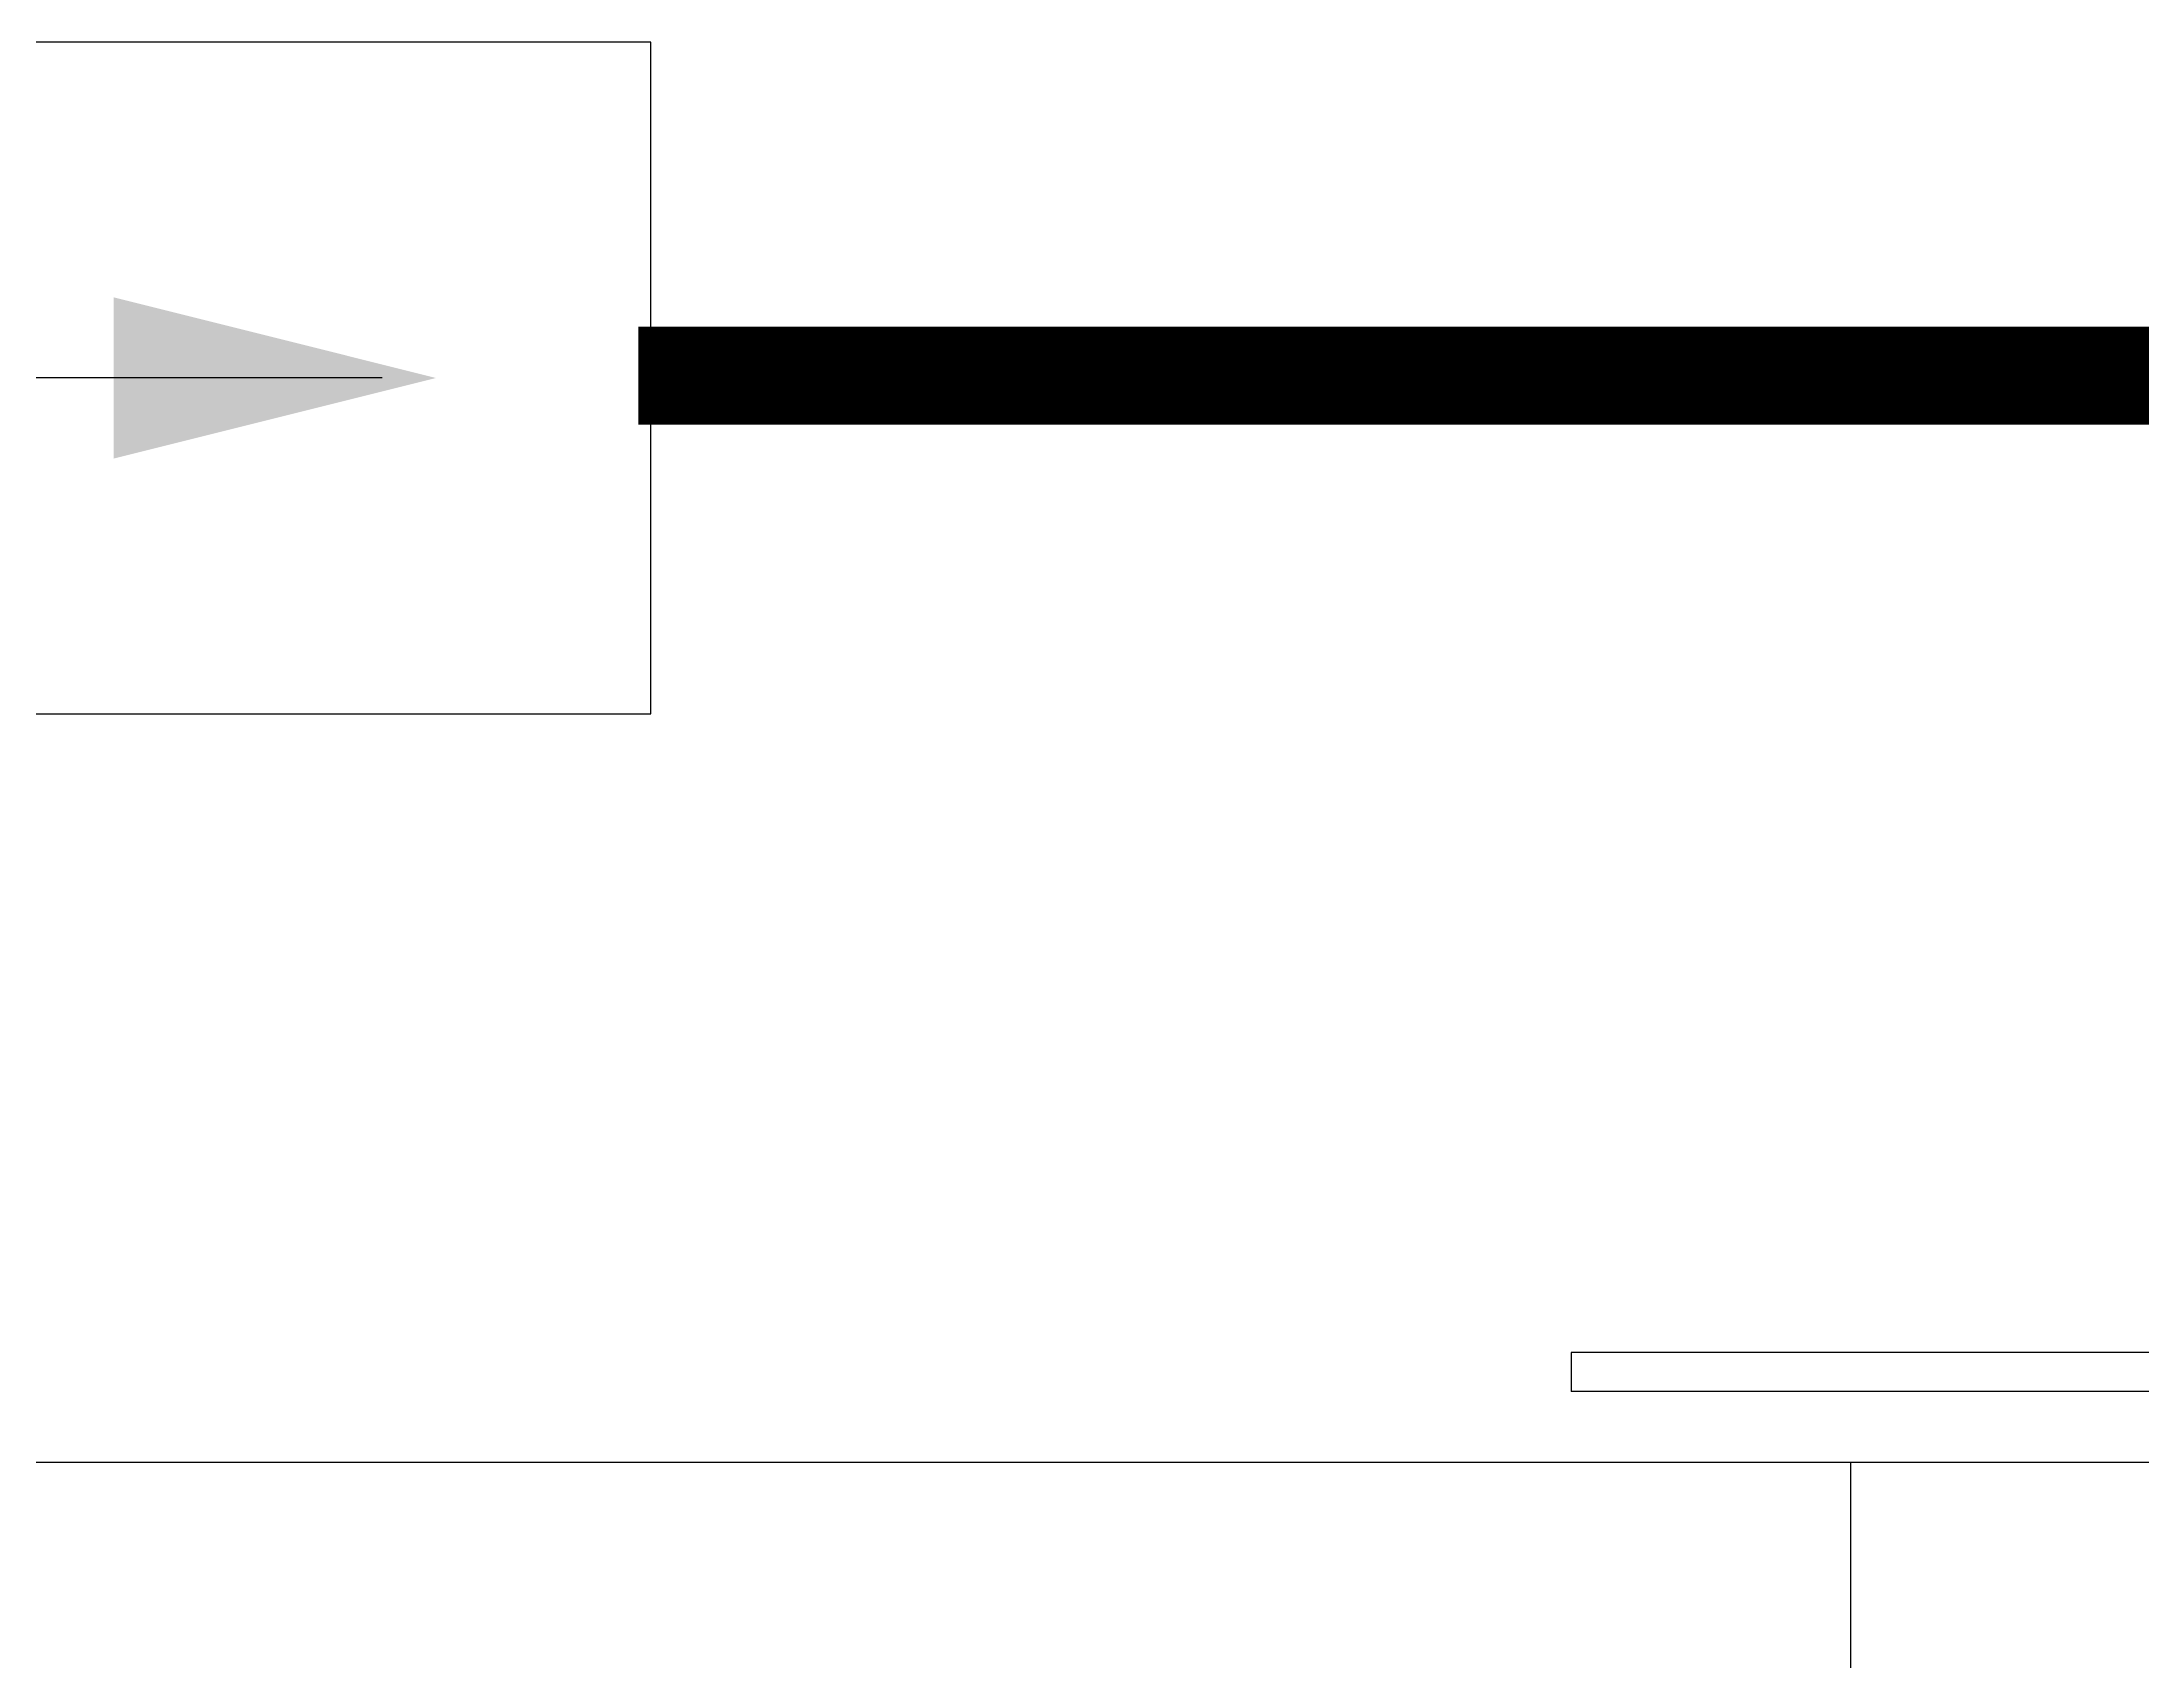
# Model space of a CAD drawing. Extents: x 12152 to 491505, y 111028 to 412681.
# Drawn here: x 163477 to 164603, y 188487 to 189355 of the extents above; entities that cross this region are included whole.
import ezdxf
from ezdxf.enums import TextEntityAlignment as Align

# ---------------------------------------------------------------- set-up
doc = ezdxf.new("R2010")
doc.units = 0
doc.header["$LTSCALE"] = 1000
doc.header["$MEASUREMENT"] = 0
doc.linetypes.add('DASH', pattern=[0.35, 0.25, -0.1])
for name, color, linetype in [('EQUIP-照明', 3, 'Continuous'), ('TEL_TEXT', 7, 'Continuous'), ('WALL', 11, 'Continuous'), ('WINDOW', 4, 'Continuous'), ('WIRE-应急', 4, 'DASH')]:
    doc.layers.add(name, color=color, linetype=linetype)
doc.styles.add('_TEL_DIM', font='SIMPLEX', dxfattribs={"width": 0.8, "height": 3.5, "bigfont": 'HZTXT'})

# ---------------------------------------------------------------- blocks, each defined once
blk = doc.blocks.new('$DorLib2D$00000127')
at = {"color": 0, "linetype": 'Continuous'}
for p, q in [((-0.03333, 0.7949, -93.75), (-0.53333, 0.7949, -93.75)), ((-0.53333, 0.7949, -93.75), (-0.53333, 0.69041, -93.75)), ((-0.03333, 0.69041, -93.75), (-0.53333, 0.69041, -93.75)), ((0.5, 0.5, -93.75), (-0.5, 0.5, -93.75))]:
    blk.add_line(p, q, dxfattribs=at)
blk = doc.blocks.new('$equip$00001686')
for p, q in [((0.72, 0.6), (-0.72, 0.6)), ((-0.72, 0.6), (-0.72, 0)), ((0.72, 0), (0.72, 0.6)), ((-0.72, 0), (0.72, 0))]:
    blk.add_line(p, q)
at = {"color": 7}
blk.add_line((-0.48, 0.3), (0.48, 0.3), dxfattribs=at)
for p in [(0, 0.6), (-0.72, 0.3), (0.72, 0.3), (0, 0)]:
    blk.add_point(p)
blk.add_solid([(-0.24, 0.228), (-0.528, 0.3), (-0.24, 0.372)])
at = {"layer": 'TEL_TEXT', "style": '_TEL_DIM', "flags": 1}
blk.add_attdef('A', text='', height=0.00002, dxfattribs=at).set_placement((0, 0), align=Align.MIDDLE_CENTER)

msp = doc.modelspace()

# ---------------------------------------------------------------- linework, layer by layer
at = {"layer": 'WALL', "color": 0}
for p, q in [((164447.1, 188594.2), (162197.1, 188594.2)), ((164447.1, 188394.2), (164447.1, 188594.2))]:
    msp.add_line(p, q, dxfattribs=at)
at = {"layer": 'WIRE-应急', "linetype": 'DASH', "const_width": 52.5}
msp.add_lwpolyline([(163797, 189176.5), (165191.8, 189176.5)], dxfattribs=at)

# ---------------------------------------------------------------- block references
at = {"layer": 'EQUIP-照明'}
ref = msp.add_blockref('$equip$00001686', (163371.8, 189355.3), dxfattribs=dict(at, xscale=600, yscale=600, zscale=600, rotation=180))
ref.add_attrib('A', '单向疏散指示灯', dxfattribs={"layer": 'TEL_TEXT', "height": 0.012, "style": '_TEL_DIM'}).set_placement((163371.8, 189355.3), align=Align.MIDDLE_CENTER)
at = {"layer": 'WINDOW', "color": 0, "xscale": 4500, "yscale": 200, "zscale": 4500}
msp.add_blockref('$DorLib2D$00000127', (166697.1, 188494.2), dxfattribs=at)

doc.saveas('drawing.dxf')
